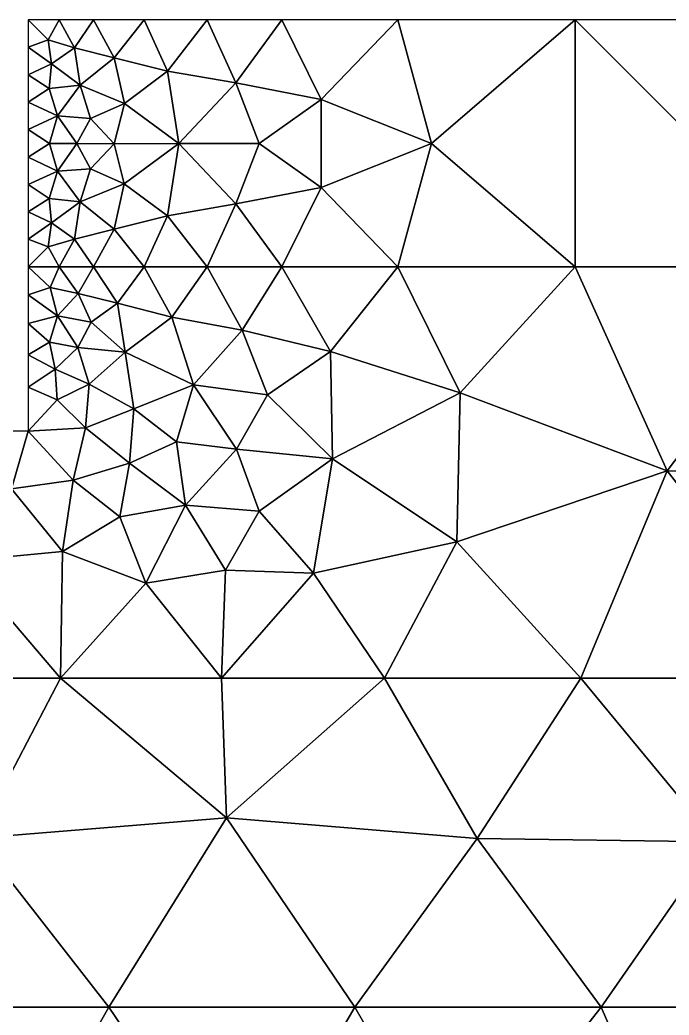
# Model space of a CAD drawing. Header units: metres. Extents: x 0 to 72, y -280 to 0.
# Drawn here: x 17.25 to 36.97, y -30.24 to 0 of the extents above; entities that cross this region are included whole.
import ezdxf

# ---------------------------------------------------------------- set-up
doc = ezdxf.new("R2010")
doc.units = ezdxf.units.M

msp = doc.modelspace()

# ---------------------------------------------------------------- linework, layer by layer
at = {"layer": 'layer', "color": 0}
for points in [[(17.5, 0), (17.5, -0.833333), (18.1101, -0.602773)], [(18.4403, 0), (17.5, 0), (18.1101, -0.602773)], [(18.9052, -0.845814), (18.4403, 0), (18.1101, -0.602773)], [(19.4837, 0), (18.4403, 0), (18.9052, -0.845814)], [(20.1088, -1.15471), (19.4837, 0), (18.9052, -0.845814)], [(21.0224, 0), (19.4837, 0), (20.1088, -1.15471)], [(21.7322, -1.56216), (21.0224, 0), (20.1088, -1.15471)], [(22.9396, 0), (21.0224, 0), (21.7322, -1.56216)], [(23.8123, -1.91716), (22.9396, 0), (21.7322, -1.56216)], [(25.2027, 0), (22.9396, 0), (23.8123, -1.91716)], [(26.4027, -2.41965), (25.2027, 0), (23.8123, -1.91716)], [(28.7246, 0), (25.2027, 0), (26.4027, -2.41965)], [(29.7487, -3.7516), (28.7246, 0), (26.4027, -2.41965)], [(34.1134, 0), (28.7246, 0), (29.7487, -3.7516)], [(29.7487, -3.7516), (34.1134, -7.5), (34.1134, 0)], [(34.1134, -7.5), (41.6013, -7.5), (34.1134, 0)], [(41.6013, 0), (34.1134, 0), (41.6013, -7.5)], [(18.1101, -0.602773), (17.5, -0.833333), (18.2052, -1.33472)], [(18.1101, -0.602773), (18.2052, -1.33472), (18.9052, -0.845814)], [(17.5, -0.833333), (17.5, -1.66667), (18.2052, -1.33472)], [(18.9052, -0.845814), (18.2052, -1.33472), (19.0805, -1.98024)], [(20.1088, -1.15471), (18.9052, -0.845814), (19.0805, -1.98024)], [(20.4214, -2.53666), (20.1088, -1.15471), (19.0805, -1.98024)], [(21.7322, -1.56216), (20.1088, -1.15471), (20.4214, -2.53666)], [(18.2052, -1.33472), (17.5, -1.66667), (18.1353, -2.07925)], [(18.2052, -1.33472), (18.1353, -2.07925), (19.0805, -1.98024)], [(17.5, -1.66667), (17.5, -2.5), (18.1353, -2.07925)], [(22.0758, -3.76022), (21.7322, -1.56216), (20.4214, -2.53666)], [(23.8123, -1.91716), (21.7322, -1.56216), (22.0758, -3.76022)], [(18.1353, -2.07925), (17.5, -2.5), (18.3909, -2.91393)], [(18.1353, -2.07925), (18.3909, -2.91393), (19.0805, -1.98024)], [(19.0805, -1.98024), (18.3909, -2.91393), (19.3968, -2.99171)], [(19.0805, -1.98024), (19.3968, -2.99171), (20.4214, -2.53666)], [(24.5116, -3.75869), (23.8123, -1.91716), (22.0758, -3.76022)], [(26.4027, -2.41965), (23.8123, -1.91716), (24.5116, -3.75869)], [(17.5, -2.5), (17.5, -3.33333), (18.3909, -2.91393)], [(20.4214, -2.53666), (19.3968, -2.99171), (20.117, -3.76203)], [(22.0758, -3.76022), (20.4214, -2.53666), (20.117, -3.76203)], [(24.5116, -3.75869), (26.4026, -5.08788), (26.4027, -2.41965)], [(26.4026, -5.08788), (29.7487, -3.7516), (26.4027, -2.41965)], [(18.3909, -2.91393), (17.5, -3.33333), (18.1507, -3.7538)], [(18.3909, -2.91393), (18.1507, -3.7538), (18.9735, -3.75834)], [(18.3909, -2.91393), (18.9735, -3.75834), (19.3968, -2.99171)], [(19.3968, -2.99171), (18.9735, -3.75834), (20.117, -3.76203)], [(17.5, -3.33333), (17.5, -4.16667), (18.1507, -3.7538)], [(18.1507, -3.7538), (17.5, -4.16667), (18.391, -4.59527)], [(18.1507, -3.7538), (18.391, -4.59527), (18.9735, -3.75834)], [(18.9735, -3.75834), (18.391, -4.59527), (19.3981, -4.52837)], [(18.9735, -3.75834), (19.3981, -4.52837), (20.117, -3.76203)], [(20.117, -3.76203), (19.3981, -4.52837), (20.4208, -4.98256)], [(20.4208, -4.98256), (22.0758, -3.76022), (20.117, -3.76203)], [(20.4208, -4.98256), (21.7303, -5.94887), (22.0758, -3.76022)], [(21.7303, -5.94887), (23.812, -5.59336), (22.0758, -3.76022)], [(22.0758, -3.76022), (23.812, -5.59336), (24.5116, -3.75869)], [(23.812, -5.59336), (26.4026, -5.08788), (24.5116, -3.75869)], [(26.4026, -5.08788), (28.7246, -7.5), (29.7487, -3.7516)], [(28.7246, -7.5), (34.1134, -7.5), (29.7487, -3.7516)], [(17.5, -4.16667), (17.5, -5), (18.391, -4.59527)], [(18.391, -4.59527), (19.081, -5.53203), (19.3981, -4.52837)], [(19.3981, -4.52837), (19.081, -5.53203), (20.4208, -4.98256)], [(18.391, -4.59527), (17.5, -5), (18.1353, -5.42652)], [(18.391, -4.59527), (18.1353, -5.42652), (19.081, -5.53203)], [(17.5, -5), (17.5, -5.83333), (18.1353, -5.42652)], [(19.081, -5.53203), (20.1073, -6.354), (20.4208, -4.98256)], [(20.1073, -6.354), (21.7303, -5.94887), (20.4208, -4.98256)], [(23.812, -5.59336), (25.2027, -7.5), (26.4026, -5.08788)], [(25.2027, -7.5), (28.7246, -7.5), (26.4026, -5.08788)], [(18.1353, -5.42652), (17.5, -5.83333), (18.2052, -6.16971)], [(18.1353, -5.42652), (18.2052, -6.16971), (19.081, -5.53203)], [(19.081, -5.53203), (18.2052, -6.16971), (18.9047, -6.6594)], [(18.9047, -6.6594), (20.1073, -6.354), (19.081, -5.53203)], [(21.7303, -5.94887), (22.9396, -7.5), (23.812, -5.59336)], [(22.9396, -7.5), (25.2027, -7.5), (23.812, -5.59336)], [(17.5, -5.83333), (17.5, -6.66667), (18.2052, -6.16971)], [(20.1073, -6.354), (21.0224, -7.5), (21.7303, -5.94887)], [(21.0224, -7.5), (22.9396, -7.5), (21.7303, -5.94887)], [(18.2052, -6.16971), (17.5, -6.66667), (18.1101, -6.89935)], [(18.2052, -6.16971), (18.1101, -6.89935), (18.9047, -6.6594)], [(18.9047, -6.6594), (19.4837, -7.5), (20.1073, -6.354)], [(19.4837, -7.5), (21.0224, -7.5), (20.1073, -6.354)], [(17.5, -6.66667), (17.5, -7.5), (18.1101, -6.89935)], [(17.5, -7.5), (18.4403, -7.5), (18.1101, -6.89935)], [(18.1101, -6.89935), (18.4403, -7.5), (18.9047, -6.6594)], [(18.4403, -7.5), (19.4837, -7.5), (18.9047, -6.6594)], [(17.5, -7.5), (17.5, -8.35691), (18.1707, -8.13317)], [(18.4403, -7.5), (17.5, -7.5), (18.1707, -8.13317)], [(19.0187, -8.31491), (18.4403, -7.5), (18.1707, -8.13317)], [(19.4837, -7.5), (18.4403, -7.5), (19.0187, -8.31491)], [(20.2098, -8.60274), (19.4837, -7.5), (19.0187, -8.31491)], [(21.0224, -7.5), (19.4837, -7.5), (20.2098, -8.60274)], [(21.8596, -9.03335), (21.0224, -7.5), (20.2098, -8.60274)], [(22.9396, -7.5), (21.0224, -7.5), (21.8596, -9.03335)], [(23.9989, -9.42914), (22.9396, -7.5), (21.8596, -9.03335)], [(25.2027, -7.5), (22.9396, -7.5), (23.9989, -9.42914)], [(26.6793, -10.0805), (25.2027, -7.5), (23.9989, -9.42914)], [(28.7246, -7.5), (25.2027, -7.5), (26.6793, -10.0805)], [(30.6191, -11.3301), (28.7246, -7.5), (26.6793, -10.0805)], [(34.1134, -7.5), (28.7246, -7.5), (30.6191, -11.3301)], [(36.9108, -13.704), (34.1134, -7.5), (30.6191, -11.3301)], [(41.6013, -7.5), (34.1134, -7.5), (36.9108, -13.704)], [(45.4098, -13.7418), (41.6013, -7.5), (36.9108, -13.704)], [(18.1707, -8.13317), (17.5, -8.35691), (18.3945, -8.99405)], [(18.1707, -8.13317), (18.3945, -8.99405), (19.0187, -8.31491)], [(17.5, -8.35691), (17.5, -9.22849), (18.3945, -8.99405)], [(19.0187, -8.31491), (18.3945, -8.99405), (19.4177, -9.18379)], [(20.2098, -8.60274), (19.0187, -8.31491), (19.4177, -9.18379)], [(20.448, -10.0966), (20.2098, -8.60274), (19.4177, -9.18379)], [(21.8596, -9.03335), (20.2098, -8.60274), (20.448, -10.0966)], [(18.3945, -8.99405), (17.5, -9.22849), (18.144, -9.79165)], [(18.3945, -8.99405), (18.144, -9.79165), (19.0125, -9.95382)], [(18.3945, -8.99405), (19.0125, -9.95382), (19.4177, -9.18379)], [(22.5226, -11.0841), (21.8596, -9.03335), (20.448, -10.0966)], [(23.9989, -9.42914), (21.8596, -9.03335), (22.5226, -11.0841)], [(17.5, -9.22849), (17.5, -10.1764), (18.144, -9.79165)], [(19.4177, -9.18379), (19.0125, -9.95382), (20.448, -10.0966)], [(24.7668, -11.3887), (23.9989, -9.42914), (22.5226, -11.0841)], [(26.6793, -10.0805), (23.9989, -9.42914), (24.7668, -11.3887)], [(18.144, -9.79165), (17.5, -10.1764), (18.3156, -10.6148)], [(18.144, -9.79165), (18.3156, -10.6148), (19.0125, -9.95382)], [(19.0125, -9.95382), (18.3156, -10.6148), (19.3538, -11.0657)], [(19.0125, -9.95382), (19.3538, -11.0657), (20.448, -10.0966)], [(17.5, -10.1764), (17.5, -11.1614), (18.3156, -10.6148)], [(20.448, -10.0966), (19.3538, -11.0657), (20.7056, -11.8147)], [(22.5226, -11.0841), (20.448, -10.0966), (20.7056, -11.8147)], [(26.7476, -13.3415), (26.6793, -10.0805), (24.7668, -11.3887)], [(30.6191, -11.3301), (26.6793, -10.0805), (26.7476, -13.3415)], [(18.3156, -10.6148), (17.5, -11.1614), (18.3829, -11.5457)], [(18.3156, -10.6148), (18.3829, -11.5457), (19.3538, -11.0657)], [(17.5, -11.1614), (17.5, -12.5), (18.3829, -11.5457)], [(19.3538, -11.0657), (18.3829, -11.5457), (19.2417, -12.3948)], [(19.3538, -11.0657), (19.2417, -12.3948), (20.7056, -11.8147)], [(22.5226, -11.0841), (20.7056, -11.8147), (22.0028, -12.8219)], [(23.8292, -13.0408), (22.5226, -11.0841), (22.0028, -12.8219)], [(24.7668, -11.3887), (22.5226, -11.0841), (23.8292, -13.0408)], [(26.7476, -13.3415), (24.7668, -11.3887), (23.8292, -13.0408)], [(30.5149, -15.8623), (30.6191, -11.3301), (26.7476, -13.3415)], [(30.5149, -15.8623), (36.9108, -13.704), (30.6191, -11.3301)], [(18.3829, -11.5457), (17.5, -12.5), (19.2417, -12.3948)], [(19.2417, -12.3948), (20.5824, -13.4727), (20.7056, -11.8147)], [(20.7056, -11.8147), (20.5824, -13.4727), (22.0028, -12.8219)], [(17.5, -12.5), (18.8641, -13.9804), (19.2417, -12.3948)], [(19.2417, -12.3948), (18.8641, -13.9804), (20.5824, -13.4727)], [(17.5, -12.5), (16.25, -12.5), (16.9991, -14.2501)], [(17.5, -12.5), (16.9991, -14.2501), (18.8641, -13.9804)], [(20.5824, -13.4727), (22.2783, -14.7397), (22.0028, -12.8219)], [(22.2783, -14.7397), (23.8292, -13.0408), (22.0028, -12.8219)], [(22.2783, -14.7397), (24.5179, -14.9265), (23.8292, -13.0408)], [(24.5179, -14.9265), (26.7476, -13.3415), (23.8292, -13.0408)], [(18.8641, -13.9804), (20.2886, -15.0956), (20.5824, -13.4727)], [(20.2886, -15.0956), (22.2783, -14.7397), (20.5824, -13.4727)], [(24.5179, -14.9265), (26.1617, -16.808), (26.7476, -13.3415)], [(26.1617, -16.808), (30.5149, -15.8623), (26.7476, -13.3415)], [(30.5149, -15.8623), (34.288, -20), (36.9108, -13.704)], [(34.288, -20), (41.8104, -20), (36.9108, -13.704)], [(36.9108, -13.704), (41.8104, -20), (45.4098, -13.7418)], [(18.8641, -13.9804), (16.9991, -14.2501), (18.5458, -16.1539)], [(18.8641, -13.9804), (18.5458, -16.1539), (20.2886, -15.0956)], [(15.4405, -16.4448), (18.5458, -16.1539), (16.9991, -14.2501)], [(20.2886, -15.0956), (21.0772, -17.1178), (22.2783, -14.7397)], [(21.0772, -17.1178), (23.4986, -16.7175), (22.2783, -14.7397)], [(23.4986, -16.7175), (24.5179, -14.9265), (22.2783, -14.7397)], [(18.5458, -16.1539), (21.0772, -17.1178), (20.2886, -15.0956)], [(23.4986, -16.7175), (26.1617, -16.808), (24.5179, -14.9265)], [(26.1617, -16.808), (28.3209, -20), (30.5149, -15.8623)], [(28.3209, -20), (34.288, -20), (30.5149, -15.8623)], [(15.4405, -16.4448), (18.4813, -20), (18.5458, -16.1539)], [(18.4813, -20), (21.0772, -17.1178), (18.5458, -16.1539)], [(13.9211, -20), (18.4813, -20), (15.4405, -16.4448)], [(21.0772, -17.1178), (23.3705, -20), (23.4986, -16.7175)], [(23.3705, -20), (26.1617, -16.808), (23.4986, -16.7175)], [(23.3705, -20), (28.3209, -20), (26.1617, -16.808)], [(18.4813, -20), (23.3705, -20), (21.0772, -17.1178)], [(18.4813, -20), (13.9211, -20), (15.9434, -24.8629)], [(23.5197, -24.2479), (18.4813, -20), (15.9434, -24.8629)], [(23.3705, -20), (18.4813, -20), (23.5197, -24.2479)], [(28.3209, -20), (23.3705, -20), (23.5197, -24.2479)], [(31.1415, -24.8709), (28.3209, -20), (23.5197, -24.2479)], [(34.288, -20), (28.3209, -20), (31.1415, -24.8709)], [(38.3968, -24.9778), (34.288, -20), (31.1415, -24.8709)], [(41.8104, -20), (34.288, -20), (38.3968, -24.9778)], [(15.9434, -24.8629), (19.9549, -30), (23.5197, -24.2479)], [(19.9549, -30), (27.4245, -30), (23.5197, -24.2479)], [(23.5197, -24.2479), (27.4245, -30), (31.1415, -24.8709)], [(13.5386, -30), (19.9549, -30), (15.9434, -24.8629)], [(27.4245, -30), (34.899, -30), (31.1415, -24.8709)], [(31.1415, -24.8709), (34.899, -30), (38.3968, -24.9778)], [(34.899, -30), (42.3825, -30), (38.3968, -24.9778)], [(19.9549, -30), (13.5386, -30), (16.6944, -35.752)], [(23.9567, -35.9186), (19.9549, -30), (16.6944, -35.752)], [(27.4245, -30), (19.9549, -30), (23.9567, -35.9186)], [(30.5765, -35.5006), (27.4245, -30), (23.9567, -35.9186)], [(34.899, -30), (27.4245, -30), (30.5765, -35.5006)], [(38.2995, -37.8392), (34.899, -30), (30.5765, -35.5006)], [(42.3825, -30), (34.899, -30), (38.2995, -37.8392)]]:
    msp.add_3dface(points, dxfattribs=at)

doc.saveas('drawing.dxf')
